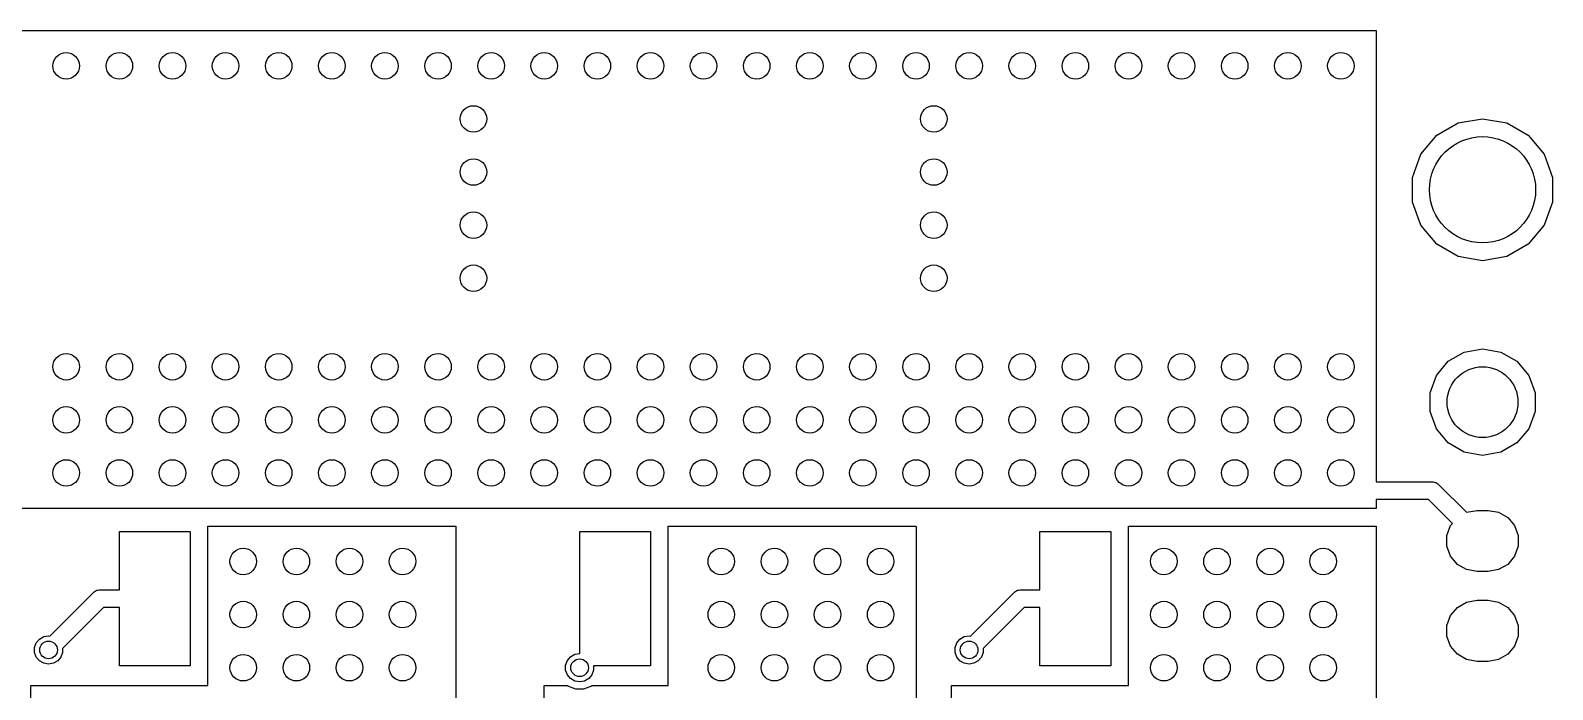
# Model space of a CAD drawing. Extents: x 0.3 to 75.7, y -92.7 to -0.5.
# Drawn here: x 31.99 to 74.98, y -19.12 to -0.5 of the extents above; entities that cross this region are included whole.
import ezdxf

# ---------------------------------------------------------------- set-up
doc = ezdxf.new("R2010")
doc.units = 0
doc.header["$MEASUREMENT"] = 0
doc.layers.add('BLACK', color=7, linetype='CONTINUOUS')

msp = doc.modelspace()

# ---------------------------------------------------------------- linework, layer by layer
at = {"layer": 'Black'}
for p, q in [((16.513, -0.5), (69.987, -0.5)), ((69.987, -0.5), (69.9881, -0.5002)), ((69.9881, -0.5002), (69.9893, -0.5002)), ((69.9893, -0.5002), (69.9903, -0.50059)), ((69.9903, -0.50059), (69.9914, -0.50078)), ((69.9914, -0.50078), (69.9924, -0.50135)), ((69.9924, -0.50135), (69.9935, -0.50174)), ((69.9935, -0.50174), (69.9944, -0.50247)), ((69.9944, -0.50247), (69.9954, -0.50304)), ((69.9954, -0.50304), (69.9961, -0.50391)), ((69.9961, -0.50391), (69.997, -0.50464)), ((69.997, -0.50464), (69.9975, -0.50563)), ((69.9975, -0.50563), (69.9983, -0.5065)), ((69.9983, -0.5065), (69.9986, -0.50757)), ((69.9986, -0.50757), (69.9992, -0.50855)), ((69.9992, -0.50855), (69.9994, -0.50967)), ((69.9994, -0.50967), (69.9998, -0.51074)), ((69.9998, -0.51074), (69.9998, -0.51188)), ((69.9998, -0.51188), (70, -0.513)), ((70, -0.513), (70, -13.25)), ((72.3133, -3.11344), (73, -2.99236)), ((73, -2.99236), (73.6867, -3.11344)), ((71.7095, -3.46206), (72.3133, -3.11344)), ((73.6867, -3.11344), (74.2905, -3.46206)), ((71.2613, -3.99618), (71.7095, -3.46206)), ((74.2905, -3.46206), (74.7387, -3.99618)), ((71.0229, -4.65138), (71.2613, -3.99618)), ((74.7387, -3.99618), (74.9771, -4.65138)), ((71.0229, -5.34862), (71.0229, -4.65138)), ((74.9771, -4.65138), (74.9771, -5.34862)), ((71.2613, -6.00382), (71.0229, -5.34862)), ((74.9771, -5.34862), (74.7387, -6.00382)), ((71.7095, -6.53794), (71.2613, -6.00382)), ((74.7387, -6.00382), (74.2905, -6.53794)), ((72.3133, -6.88656), (71.7095, -6.53794)), ((74.2905, -6.53794), (73.6867, -6.88656)), ((73, -7.00764), (72.3133, -6.88656)), ((73.6867, -6.88656), (73, -7.00764)), ((71.696, -10.2471), (72.0321, -9.84654)), ((72.0321, -9.84654), (72.485, -9.58508)), ((72.485, -9.58508), (73, -9.49427)), ((73, -9.49427), (73.515, -9.58508)), ((73.515, -9.58508), (73.9679, -9.84654)), ((73.9679, -9.84654), (74.304, -10.2471)), ((71.5171, -10.7385), (71.696, -10.2471)), ((74.304, -10.2471), (74.4829, -10.7385)), ((71.5171, -11.2615), (71.5171, -10.7385)), ((74.4829, -10.7385), (74.4829, -11.2615)), ((71.696, -11.7529), (71.5171, -11.2615)), ((74.4829, -11.2615), (74.304, -11.7529)), ((72.0321, -12.1535), (71.696, -11.7529)), ((74.304, -11.7529), (73.9679, -12.1535)), ((72.485, -12.4149), (72.0321, -12.1535)), ((73, -12.5057), (72.485, -12.4149)), ((73.515, -12.4149), (73, -12.5057)), ((73.9679, -12.1535), (73.515, -12.4149)), ((70, -13.25), (71.58, -13.25)), ((71.58, -13.25), (71.5908, -13.2519)), ((71.5908, -13.2519), (71.6018, -13.251)), ((71.6018, -13.251), (71.6333, -13.2594)), ((71.6333, -13.2594), (71.6655, -13.2651)), ((71.6655, -13.2651), (71.675, -13.2706)), ((71.675, -13.2706), (71.6857, -13.2734)), ((71.6857, -13.2734), (71.7124, -13.2922)), ((71.7124, -13.2922), (71.7407, -13.3085)), ((71.7407, -13.3085), (71.7478, -13.3169)), ((71.7478, -13.3169), (71.7568, -13.3232)), ((71.7568, -13.3232), (72.5443, -14.1108)), ((71.4764, -13.75), (70, -13.75)), ((70, -13.75), (70, -13.987)), ((72.15, -14.4236), (71.4764, -13.75)), ((69.987, -14), (21.5013, -14)), ((69.9881, -13.9998), (69.987, -14)), ((69.9893, -13.9998), (69.9881, -13.9998)), ((69.9903, -13.9994), (69.9893, -13.9998)), ((69.9914, -13.9992), (69.9903, -13.9994)), ((69.9924, -13.9986), (69.9914, -13.9992)), ((69.9935, -13.9983), (69.9924, -13.9986)), ((69.9944, -13.9975), (69.9935, -13.9983)), ((69.9954, -13.997), (69.9944, -13.9975)), ((69.9961, -13.9961), (69.9954, -13.997)), ((69.997, -13.9954), (69.9961, -13.9961)), ((69.9975, -13.9944), (69.997, -13.9954)), ((69.9983, -13.9935), (69.9975, -13.9944)), ((69.9986, -13.9924), (69.9983, -13.9935)), ((69.9992, -13.9914), (69.9986, -13.9924)), ((69.9994, -13.9903), (69.9992, -13.9914)), ((69.9998, -13.9893), (69.9994, -13.9903)), ((70, -13.987), (69.9998, -13.9881)), ((69.9998, -13.9881), (69.9998, -13.9893)), ((72.5443, -14.1108), (72.5483, -14.1085)), ((72.5483, -14.1085), (72.8437, -14.0564)), ((72.8437, -14.0564), (73.1563, -14.0564)), ((73.1563, -14.0564), (73.4517, -14.1085)), ((73.4517, -14.1085), (73.7114, -14.2584)), ((37, -14.5127), (37.0002, -14.5116)), ((37, -18.9988), (37, -14.5127)), ((37.0002, -14.5105), (37.0006, -14.5095)), ((37.0002, -14.5116), (37.0002, -14.5105)), ((37.0006, -14.5095), (37.0008, -14.5084)), ((37.0008, -14.5084), (37.0013, -14.5074)), ((37.0013, -14.5074), (37.0017, -14.5063)), ((37.0017, -14.5063), (37.0024, -14.5055)), ((37.0024, -14.5055), (37.003, -14.5045)), ((37.003, -14.5045), (37.0038, -14.5038)), ((37.0038, -14.5038), (37.0045, -14.503)), ((37.0045, -14.503), (37.0055, -14.5024)), ((37.0055, -14.5024), (37.0063, -14.5017)), ((37.0063, -14.5017), (37.0074, -14.5013)), ((37.0074, -14.5013), (37.0084, -14.5008)), ((37.0084, -14.5008), (37.0095, -14.5006)), ((37.0095, -14.5006), (37.0105, -14.5002)), ((37.0105, -14.5002), (37.0116, -14.5002)), ((37.0116, -14.5002), (37.0127, -14.5)), ((37.0127, -14.5), (43.9873, -14.5)), ((43.9873, -14.5), (43.9884, -14.5002)), ((43.9884, -14.5002), (43.9895, -14.5002)), ((43.9895, -14.5002), (43.9905, -14.5006)), ((43.9905, -14.5006), (43.9916, -14.5008)), ((43.9916, -14.5008), (43.9926, -14.5013)), ((43.9926, -14.5013), (43.9936, -14.5017)), ((43.9936, -14.5017), (43.9945, -14.5024)), ((43.9945, -14.5024), (43.9955, -14.503)), ((43.9955, -14.503), (43.9962, -14.5038)), ((43.9962, -14.5038), (43.997, -14.5045)), ((43.997, -14.5045), (43.9976, -14.5055)), ((43.9976, -14.5055), (43.9983, -14.5063)), ((43.9983, -14.5063), (43.9987, -14.5074)), ((43.9987, -14.5074), (43.9992, -14.5084)), ((43.9992, -14.5084), (43.9994, -14.5095)), ((43.9994, -14.5095), (43.9998, -14.5105)), ((43.9998, -14.5105), (43.9998, -14.5116)), ((43.9998, -14.5116), (44, -14.5127)), ((44, -14.5127), (44, -19.4947)), ((50, -14.5127), (50.0002, -14.5116)), ((50, -18.9988), (50, -14.5127)), ((50.0002, -14.5105), (50.0006, -14.5095)), ((50.0002, -14.5116), (50.0002, -14.5105)), ((50.0006, -14.5095), (50.0008, -14.5084)), ((50.0008, -14.5084), (50.0013, -14.5074)), ((50.0013, -14.5074), (50.0017, -14.5063)), ((50.0017, -14.5063), (50.0024, -14.5055)), ((50.0024, -14.5055), (50.003, -14.5045)), ((50.003, -14.5045), (50.0038, -14.5038)), ((50.0038, -14.5038), (50.0045, -14.503)), ((50.0045, -14.503), (50.0055, -14.5024)), ((50.0055, -14.5024), (50.0063, -14.5017)), ((50.0063, -14.5017), (50.0074, -14.5013)), ((50.0074, -14.5013), (50.0084, -14.5008)), ((50.0084, -14.5008), (50.0095, -14.5006)), ((50.0095, -14.5006), (50.0105, -14.5002)), ((50.0105, -14.5002), (50.0116, -14.5002)), ((50.0116, -14.5002), (50.0127, -14.5)), ((50.0127, -14.5), (56.9873, -14.5)), ((56.9873, -14.5), (56.9884, -14.5002)), ((56.9884, -14.5002), (56.9895, -14.5002)), ((56.9895, -14.5002), (56.9905, -14.5006)), ((56.9905, -14.5006), (56.9916, -14.5008)), ((56.9916, -14.5008), (56.9926, -14.5013)), ((56.9926, -14.5013), (56.9936, -14.5017)), ((56.9936, -14.5017), (56.9945, -14.5024)), ((56.9945, -14.5024), (56.9955, -14.503)), ((56.9955, -14.503), (56.9962, -14.5038)), ((56.9962, -14.5038), (56.997, -14.5045)), ((56.997, -14.5045), (56.9976, -14.5055)), ((56.9976, -14.5055), (56.9983, -14.5063)), ((56.9983, -14.5063), (56.9987, -14.5074)), ((56.9987, -14.5074), (56.9992, -14.5084)), ((56.9992, -14.5084), (56.9994, -14.5095)), ((56.9994, -14.5095), (56.9998, -14.5105)), ((56.9998, -14.5105), (56.9998, -14.5116)), ((56.9998, -14.5116), (57, -14.5127)), ((57, -14.5127), (57, -19.75)), ((63, -14.5127), (63.0002, -14.5116)), ((63, -18.9988), (63, -14.5127)), ((63.0002, -14.5105), (63.0006, -14.5095)), ((63.0002, -14.5116), (63.0002, -14.5105)), ((63.0006, -14.5095), (63.0008, -14.5084)), ((63.0008, -14.5084), (63.0013, -14.5074)), ((63.0013, -14.5074), (63.0017, -14.5063)), ((63.0017, -14.5063), (63.0024, -14.5055)), ((63.0024, -14.5055), (63.003, -14.5045)), ((63.003, -14.5045), (63.0038, -14.5038)), ((63.0038, -14.5038), (63.0045, -14.503)), ((63.0045, -14.503), (63.0055, -14.5024)), ((63.0055, -14.5024), (63.0063, -14.5017)), ((63.0063, -14.5017), (63.0074, -14.5013)), ((63.0074, -14.5013), (63.0084, -14.5008)), ((63.0084, -14.5008), (63.0095, -14.5006)), ((63.0095, -14.5006), (63.0105, -14.5002)), ((63.0105, -14.5002), (63.0116, -14.5002)), ((63.0116, -14.5002), (63.0127, -14.5)), ((63.0127, -14.5), (69.9873, -14.5)), ((69.9873, -14.5), (69.9884, -14.5002)), ((69.9884, -14.5002), (69.9895, -14.5002)), ((69.9895, -14.5002), (69.9905, -14.5006)), ((69.9905, -14.5006), (69.9916, -14.5008)), ((69.9916, -14.5008), (69.9926, -14.5013)), ((69.9926, -14.5013), (69.9937, -14.5017)), ((69.9937, -14.5017), (69.9945, -14.5024)), ((69.9945, -14.5024), (69.9955, -14.503)), ((69.9955, -14.503), (69.9962, -14.5038)), ((69.9962, -14.5038), (69.997, -14.5045)), ((69.997, -14.5045), (69.9976, -14.5055)), ((69.9976, -14.5055), (69.9983, -14.5063)), ((69.9983, -14.5063), (69.9987, -14.5074)), ((69.9987, -14.5074), (69.9992, -14.5084)), ((69.9992, -14.5084), (69.9994, -14.5095)), ((69.9994, -14.5095), (69.9998, -14.5105)), ((69.9998, -14.5105), (69.9998, -14.5116)), ((69.9998, -14.5116), (70, -14.5127)), ((70, -14.5127), (70, -41.4873)), ((71.9932, -14.77), (72.0958, -14.4882)), ((72.0958, -14.4882), (72.15, -14.4236)), ((73.7114, -14.2584), (73.9042, -14.4882)), ((73.9042, -14.4882), (74.0068, -14.77)), ((34.5011, -16.2999), (34.5011, -14.65)), ((34.5011, -14.65), (36.5001, -14.65)), ((36.5001, -14.65), (36.5001, -18.4498)), ((47.5011, -18.0987), (47.5011, -14.65)), ((47.5011, -14.65), (49.5001, -14.65)), ((49.5001, -14.65), (49.5001, -18.4498)), ((60.5011, -16.2999), (60.5011, -14.65)), ((60.5011, -14.65), (62.5001, -14.65)), ((62.5001, -14.65), (62.5001, -18.4498)), ((71.9932, -15.07), (71.9932, -14.77)), ((74.0068, -14.77), (74.0068, -15.07)), ((72.0958, -15.3518), (71.9932, -15.07)), ((72.2886, -15.5816), (72.0958, -15.3518)), ((73.9042, -15.3518), (73.7114, -15.5816)), ((74.0068, -15.07), (73.9042, -15.3518)), ((72.5483, -15.7315), (72.2886, -15.5816)), ((72.8437, -15.7836), (72.5483, -15.7315)), ((73.1563, -15.7836), (72.8437, -15.7836)), ((73.4517, -15.7315), (73.1563, -15.7836)), ((73.7114, -15.5816), (73.4517, -15.7315)), ((33.8177, -16.3421), (33.8444, -16.3233)), ((33.8444, -16.3233), (33.8551, -16.3205)), ((33.8551, -16.3205), (33.8646, -16.315)), ((33.8646, -16.315), (33.8968, -16.3093)), ((33.8968, -16.3093), (33.9283, -16.3009)), ((33.9283, -16.3009), (33.9393, -16.3018)), ((33.9393, -16.3018), (33.9501, -16.2999)), ((33.9501, -16.2999), (34.5011, -16.2999)), ((59.8177, -16.3421), (59.8444, -16.3233)), ((59.8444, -16.3233), (59.8551, -16.3205)), ((59.8551, -16.3205), (59.8646, -16.315)), ((59.8646, -16.315), (59.8968, -16.3093)), ((59.8968, -16.3093), (59.9283, -16.3009)), ((59.9283, -16.3009), (59.9393, -16.3018)), ((59.9393, -16.3018), (59.9501, -16.2999)), ((59.9501, -16.2999), (60.5011, -16.2999)), ((32.5408, -17.6057), (33.7733, -16.3731)), ((33.7733, -16.3731), (33.7823, -16.3668)), ((33.7823, -16.3668), (33.7894, -16.3584)), ((33.7894, -16.3584), (33.8177, -16.3421)), ((58.5408, -17.6057), (59.7733, -16.3731)), ((59.7733, -16.3731), (59.7823, -16.3668)), ((59.7823, -16.3668), (59.7894, -16.3584)), ((59.7894, -16.3584), (59.8177, -16.3421)), ((72.2886, -16.7984), (72.5483, -16.6485)), ((72.5483, -16.6485), (72.8437, -16.5964)), ((72.8437, -16.5964), (73.1563, -16.5964)), ((73.1563, -16.5964), (73.4517, -16.6485)), ((73.4517, -16.6485), (73.7114, -16.7984)), ((34.0537, -16.7999), (32.8954, -17.9581)), ((34.5011, -16.7999), (34.0537, -16.7999)), ((34.5011, -18.4498), (34.5011, -16.7999)), ((60.0537, -16.7999), (58.8954, -17.9581)), ((60.5011, -16.7999), (60.0537, -16.7999)), ((60.5011, -18.4498), (60.5011, -16.7999)), ((71.9932, -17.31), (72.0958, -17.0282)), ((72.0958, -17.0282), (72.2886, -16.7984)), ((73.7114, -16.7984), (73.9042, -17.0282)), ((73.9042, -17.0282), (74.0068, -17.31)), ((32.2419, -17.6924), (32.3627, -17.6227)), ((32.3627, -17.6227), (32.5, -17.5985)), ((32.5, -17.5985), (32.5408, -17.6057)), ((58.2419, -17.6924), (58.3627, -17.6227)), ((58.3627, -17.6227), (58.5, -17.5985)), ((58.5, -17.5985), (58.5408, -17.6057)), ((71.9932, -17.61), (71.9932, -17.31)), ((72.0958, -17.8918), (71.9932, -17.61)), ((74.0068, -17.61), (73.9042, -17.8918)), ((74.0068, -17.31), (74.0068, -17.61)), ((32.1046, -17.9303), (32.1523, -17.7992)), ((32.1046, -18.0697), (32.1046, -17.9303)), ((32.1523, -17.7992), (32.2419, -17.6924)), ((32.8954, -17.9581), (32.8954, -18.0697)), ((58.1046, -17.9303), (58.1523, -17.7992)), ((58.1046, -18.0697), (58.1046, -17.9303)), ((58.1523, -17.7992), (58.2419, -17.6924)), ((58.8954, -17.9581), (58.8954, -18.0697)), ((72.2886, -18.1216), (72.0958, -17.8918)), ((73.9042, -17.8918), (73.7114, -18.1216)), ((32.1523, -18.2008), (32.1046, -18.0697)), ((32.2419, -18.3076), (32.1523, -18.2008)), ((32.3627, -18.3773), (32.2419, -18.3076)), ((32.5, -18.4015), (32.3627, -18.3773)), ((32.6373, -18.3773), (32.5, -18.4015)), ((32.7581, -18.3076), (32.6373, -18.3773)), ((32.8477, -18.2008), (32.7581, -18.3076)), ((32.8954, -18.0697), (32.8477, -18.2008)), ((36.5001, -18.4498), (34.5011, -18.4498)), ((47.1046, -18.4303), (47.1523, -18.2992)), ((47.1046, -18.5697), (47.1046, -18.4303)), ((47.1523, -18.2992), (47.2419, -18.1924)), ((47.2419, -18.1924), (47.3627, -18.1227)), ((47.3627, -18.1227), (47.5, -18.0985)), ((47.5, -18.0985), (47.5011, -18.0987)), ((47.9037, -18.4498), (47.8954, -18.4581)), ((47.8954, -18.4581), (47.8954, -18.5697)), ((49.5001, -18.4498), (47.9037, -18.4498)), ((58.1523, -18.2008), (58.1046, -18.0697)), ((58.2419, -18.3076), (58.1523, -18.2008)), ((58.3627, -18.3773), (58.2419, -18.3076)), ((58.5, -18.4015), (58.3627, -18.3773)), ((58.6373, -18.3773), (58.5, -18.4015)), ((58.7581, -18.3076), (58.6373, -18.3773)), ((58.8477, -18.2008), (58.7581, -18.3076)), ((58.8954, -18.0697), (58.8477, -18.2008)), ((62.5001, -18.4498), (60.5011, -18.4498)), ((72.5483, -18.2715), (72.2886, -18.1216)), ((72.8437, -18.3236), (72.5483, -18.2715)), ((73.1563, -18.3236), (72.8437, -18.3236)), ((73.4517, -18.2715), (73.1563, -18.3236)), ((73.7114, -18.1216), (73.4517, -18.2715)), ((47.1523, -18.7008), (47.1046, -18.5697)), ((47.2419, -18.8076), (47.1523, -18.7008)), ((47.3627, -18.8773), (47.2419, -18.8076)), ((47.5, -18.9015), (47.3627, -18.8773)), ((47.6373, -18.8773), (47.5, -18.9015)), ((47.7581, -18.8076), (47.6373, -18.8773)), ((47.8477, -18.7008), (47.7581, -18.8076)), ((47.8954, -18.5697), (47.8477, -18.7008)), ((32, -19.0127), (32.0002, -19.0116)), ((32, -41.4873), (32, -19.0127)), ((32.0002, -19.0105), (32.0006, -19.0095)), ((32.0002, -19.0116), (32.0002, -19.0105)), ((32.0006, -19.0095), (32.0008, -19.0084)), ((32.0008, -19.0084), (32.0013, -19.0074)), ((32.0013, -19.0074), (32.0017, -19.0063)), ((32.0017, -19.0063), (32.0024, -19.0055)), ((32.0024, -19.0055), (32.003, -19.0045)), ((32.003, -19.0045), (32.0038, -19.0038)), ((32.0038, -19.0038), (32.0045, -19.003)), ((32.0045, -19.003), (32.0055, -19.0024)), ((32.0055, -19.0024), (32.0063, -19.0017)), ((32.0063, -19.0017), (32.0074, -19.0013)), ((32.0074, -19.0013), (32.0084, -19.0008)), ((32.0084, -19.0008), (32.0095, -19.0006)), ((32.0095, -19.0006), (32.0105, -19.0002)), ((32.0105, -19.0002), (32.0116, -19.0002)), ((32.0116, -19.0002), (32.0127, -19)), ((32.0127, -19), (36.9987, -19)), ((36.9987, -19), (36.9998, -18.9998)), ((36.9998, -18.9998), (37, -18.9988)), ((46.5, -19.0127), (46.5002, -19.0116)), ((46.5, -29.4988), (46.5, -19.0127)), ((46.5002, -19.0105), (46.5006, -19.0095)), ((46.5002, -19.0116), (46.5002, -19.0105)), ((46.5006, -19.0095), (46.5008, -19.0084)), ((46.5008, -19.0084), (46.5013, -19.0074)), ((46.5013, -19.0074), (46.5017, -19.0063)), ((46.5017, -19.0063), (46.5024, -19.0055)), ((46.5024, -19.0055), (46.503, -19.0045)), ((46.503, -19.0045), (46.5038, -19.0038)), ((46.5038, -19.0038), (46.5045, -19.003)), ((46.5045, -19.003), (46.5055, -19.0024)), ((46.5055, -19.0024), (46.5063, -19.0017)), ((46.5063, -19.0017), (46.5074, -19.0013)), ((46.5074, -19.0013), (46.5084, -19.0008)), ((46.5084, -19.0008), (46.5095, -19.0006)), ((46.5095, -19.0006), (46.5105, -19.0002)), ((46.5105, -19.0002), (46.5116, -19.0002)), ((46.5116, -19.0002), (46.5127, -19)), ((46.5127, -19), (47.1461, -19)), ((47.1461, -19), (47.1466, -19.0001)), ((47.1466, -19.0001), (47.1472, -19)), ((47.1472, -19), (47.1488, -19.0005)), ((47.1488, -19.0005), (47.1504, -19.0008)), ((47.1504, -19.0008), (47.1509, -19.001)), ((47.1509, -19.001), (47.1514, -19.0012)), ((47.1514, -19.0012), (47.1528, -19.0021)), ((47.1528, -19.0021), (47.1542, -19.003)), ((47.1542, -19.003), (47.1546, -19.0034)), ((47.1546, -19.0034), (47.1551, -19.0037)), ((47.1551, -19.0037), (47.1597, -19.0084)), ((47.1597, -19.0084), (47.3801, -19.0999)), ((47.3801, -19.0999), (47.6188, -19.1001)), ((47.6188, -19.1001), (47.8394, -19.009)), ((47.8394, -19.009), (47.8447, -19.0037)), ((47.8447, -19.0037), (47.8451, -19.0034)), ((47.8451, -19.0034), (47.8455, -19.003)), ((47.8455, -19.003), (47.8469, -19.0021)), ((47.8469, -19.0021), (47.8483, -19.0012)), ((47.8483, -19.0012), (47.8488, -19.001)), ((47.8488, -19.001), (47.8493, -19.0008)), ((47.8493, -19.0008), (47.8509, -19.0005)), ((47.8509, -19.0005), (47.8526, -19)), ((47.8526, -19), (47.8531, -19.0001)), ((47.8531, -19.0001), (47.8537, -19)), ((47.8537, -19), (49.9987, -19)), ((49.9987, -19), (49.9998, -18.9998)), ((49.9998, -18.9998), (50, -18.9988)), ((58, -19.0127), (58.0002, -19.0116)), ((58, -41.4873), (58, -19.0127)), ((58.0002, -19.0105), (58.0006, -19.0095)), ((58.0002, -19.0116), (58.0002, -19.0105)), ((58.0006, -19.0095), (58.0008, -19.0084)), ((58.0008, -19.0084), (58.0013, -19.0074)), ((58.0013, -19.0074), (58.0017, -19.0063)), ((58.0017, -19.0063), (58.0024, -19.0055)), ((58.0024, -19.0055), (58.003, -19.0045)), ((58.003, -19.0045), (58.0038, -19.0038)), ((58.0038, -19.0038), (58.0045, -19.003)), ((58.0045, -19.003), (58.0055, -19.0024)), ((58.0055, -19.0024), (58.0063, -19.0017)), ((58.0063, -19.0017), (58.0074, -19.0013)), ((58.0074, -19.0013), (58.0084, -19.0008)), ((58.0084, -19.0008), (58.0095, -19.0006)), ((58.0095, -19.0006), (58.0105, -19.0002)), ((58.0105, -19.0002), (58.0116, -19.0002)), ((58.0116, -19.0002), (58.0127, -19)), ((58.0127, -19), (62.9987, -19)), ((62.9987, -19), (62.9998, -18.9998)), ((62.9998, -18.9998), (63, -18.9988))]:
    msp.add_line(p, q, dxfattribs=at)
for centre, radius in [((33, -1.5), 0.375), ((34.5, -1.5), 0.375), ((36, -1.5), 0.375), ((37.5, -1.5), 0.375), ((39, -1.5), 0.375), ((40.5, -1.5), 0.375), ((42, -1.5), 0.375), ((43.5, -1.5), 0.375), ((45, -1.5), 0.375), ((46.5, -1.5), 0.375), ((48, -1.5), 0.375), ((49.5, -1.5), 0.375), ((51, -1.5), 0.375), ((52.5, -1.5), 0.375), ((54, -1.5), 0.375), ((55.5, -1.5), 0.375), ((57, -1.5), 0.375), ((58.5, -1.5), 0.375), ((60, -1.5), 0.375), ((61.5, -1.5), 0.375), ((63, -1.5), 0.375), ((64.5, -1.5), 0.375), ((66, -1.5), 0.375), ((67.5, -1.5), 0.375), ((69, -1.5), 0.375), ((44.5, -3), 0.375), ((57.5, -3), 0.375), ((73, -5), 1.5), ((44.5, -4.5), 0.375), ((57.5, -4.5), 0.375), ((44.5, -6), 0.375), ((57.5, -6), 0.375), ((44.5, -7.5), 0.375), ((57.5, -7.5), 0.375), ((33, -10), 0.375), ((34.5, -10), 0.375), ((36, -10), 0.375), ((37.5, -10), 0.375), ((39, -10), 0.375), ((40.5, -10), 0.375), ((42, -10), 0.375), ((43.5, -10), 0.375), ((45, -10), 0.375), ((46.5, -10), 0.375), ((48, -10), 0.375), ((49.5, -10), 0.375), ((51, -10), 0.375), ((52.5, -10), 0.375), ((54, -10), 0.375), ((55.5, -10), 0.375), ((57, -10), 0.375), ((58.5, -10), 0.375), ((60, -10), 0.375), ((61.5, -10), 0.375), ((63, -10), 0.375), ((64.5, -10), 0.375), ((66, -10), 0.375), ((67.5, -10), 0.375), ((69, -10), 0.375), ((73, -11), 1), ((33, -11.5), 0.375), ((34.5, -11.5), 0.375), ((36, -11.5), 0.375), ((37.5, -11.5), 0.375), ((39, -11.5), 0.375), ((40.5, -11.5), 0.375), ((42, -11.5), 0.375), ((43.5, -11.5), 0.375), ((45, -11.5), 0.375), ((46.5, -11.5), 0.375), ((48, -11.5), 0.375), ((49.5, -11.5), 0.375), ((51, -11.5), 0.375), ((52.5, -11.5), 0.375), ((54, -11.5), 0.375), ((55.5, -11.5), 0.375), ((57, -11.5), 0.375), ((58.5, -11.5), 0.375), ((60, -11.5), 0.375), ((61.5, -11.5), 0.375), ((63, -11.5), 0.375), ((64.5, -11.5), 0.375), ((66, -11.5), 0.375), ((67.5, -11.5), 0.375), ((69, -11.5), 0.375), ((33, -13), 0.375), ((34.5, -13), 0.375), ((36, -13), 0.375), ((37.5, -13), 0.375), ((39, -13), 0.375), ((40.5, -13), 0.375), ((42, -13), 0.375), ((43.5, -13), 0.375), ((45, -13), 0.375), ((46.5, -13), 0.375), ((48, -13), 0.375), ((49.5, -13), 0.375), ((51, -13), 0.375), ((52.5, -13), 0.375), ((54, -13), 0.375), ((55.5, -13), 0.375), ((57, -13), 0.375), ((58.5, -13), 0.375), ((60, -13), 0.375), ((61.5, -13), 0.375), ((63, -13), 0.375), ((64.5, -13), 0.375), ((66, -13), 0.375), ((67.5, -13), 0.375), ((69, -13), 0.375), ((38, -15.5), 0.375), ((39.5, -15.5), 0.375), ((41, -15.5), 0.375), ((42.5, -15.5), 0.375), ((51.5, -15.5), 0.375), ((53, -15.5), 0.375), ((54.5, -15.5), 0.375), ((56, -15.5), 0.375), ((64, -15.5), 0.375), ((65.5, -15.5), 0.375), ((67, -15.5), 0.375), ((68.5, -15.5), 0.375), ((38, -17), 0.375), ((39.5, -17), 0.375), ((41, -17), 0.375), ((42.5, -17), 0.375), ((51.5, -17), 0.375), ((53, -17), 0.375), ((54.5, -17), 0.375), ((56, -17), 0.375), ((64, -17), 0.375), ((65.5, -17), 0.375), ((67, -17), 0.375), ((68.5, -17), 0.375), ((32.5, -18), 0.25), ((58.5, -18), 0.25), ((38, -18.5), 0.375), ((39.5, -18.5), 0.375), ((41, -18.5), 0.375), ((42.5, -18.5), 0.375), ((47.5, -18.5), 0.25), ((51.5, -18.5), 0.375), ((53, -18.5), 0.375), ((54.5, -18.5), 0.375), ((56, -18.5), 0.375), ((64, -18.5), 0.375), ((65.5, -18.5), 0.375), ((67, -18.5), 0.375), ((68.5, -18.5), 0.375)]:
    msp.add_circle(centre, radius, dxfattribs=at)

doc.saveas('drawing.dxf')
